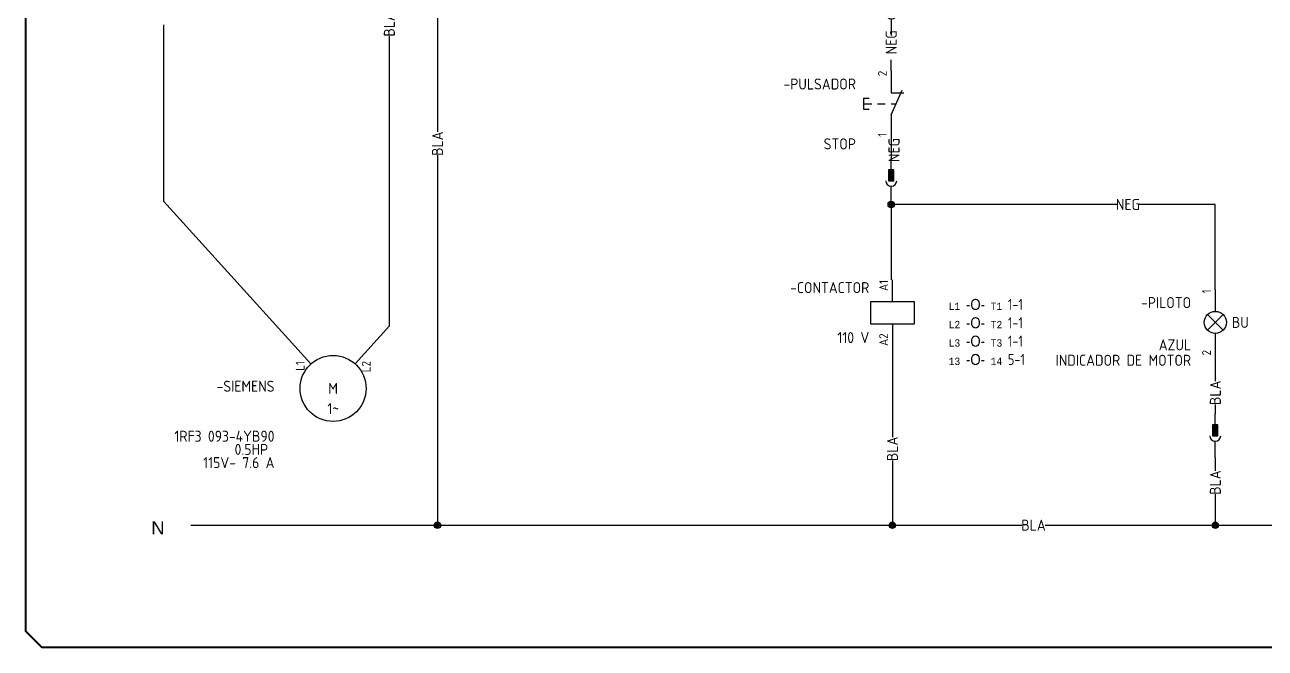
# Model space of a CAD drawing. Header units: inches. Extents: x 1 to 983, y 1 to 650.
# Drawn here: x 1 to 564, y 1 to 284 of the extents above; entities that cross this region are included whole.
import ezdxf
from ezdxf.enums import TextEntityAlignment as Align

# ---------------------------------------------------------------- set-up
doc = ezdxf.new("R2010")
doc.units = ezdxf.units.IN
doc.header["$MEASUREMENT"] = 0
for name, color, linetype in [('DESC', 150, 'Continuous'), ('LOC', 8, 'Continuous'), ('MISC', 7, 'Continuous'), ('SYMS', 7, 'Continuous'), ('TAGS', 150, 'Continuous'), ('TERMS', 123, 'Continuous'), ('TITLE', 7, 'Continuous'), ('WHT_12_THHN', 7, 'Continuous'), ('XREF', 7, 'Continuous')]:
    doc.layers.add(name, color=color, linetype=linetype)
doc.styles.get("Standard").update_dxf_attribs({"font": 'arial.ttf'})
doc.styles.add('WD_IEC', font='ISOCP2.shx', dxfattribs={"width": 0.9, "height": 4})

# ---------------------------------------------------------------- blocks, each defined once
blk = doc.blocks.new('NO_NUM_acade_title')
at = {"layer": 'TITLE', "const_width": 0.0312}
blk.add_lwpolyline([(30.594, 0.281), (30.594, 22.177), (30.344, 22.427), (0.281, 22.427), (0.031, 22.177), (0.031, 0.281), (0.281, 0.031), (30.344, 0.031)], close=True, dxfattribs=at)
blk = doc.blocks.new('VMS1')
for p, q in [((0, 2.5), (0, 7.5)), ((0, -2.5), (0, -7.5))]:
    blk.add_line(p, q)
blk.add_lwpolyline([(-5, 2.5), (-5, -2.5), (5, -2.5), (5, 2.5)], close=True)
at = {"style": 'WD_IEC'}
for tag, p in [('INST', (-5.25, 10.5)), ('LOC', (-5.25, 7.5)), ('TAG1', (-5.25, 4.5)), ('DESC1', (-5.25, -6.85)), ('DESC2', (-5.25, -9.85)), ('DESC3', (-5.25, -12.85))]:
    blk.add_attdef(tag, text='', height=2.5, dxfattribs=at).set_placement(p, align=Align.RIGHT)
blk.add_attdef('TERM01', text='', height=2, rotation=90, dxfattribs=at).set_placement((-1, 7.5), align=Align.RIGHT)
at = {"style": 'WD_IEC', "flags": 1}
for tag, p, height in [('X2TERM01', (0, 7.5), 0.32), ('X4LINK', (-5, 0), 0.32), ('X1LINK', (5, 0), 0.32), ('ASSYCODE', (1, -4), 1), ('FAMILY', (1, -5.5), 1), ('X8TERM02', (0, -7.5), 0.32), ('CATDESC', (1, -7), 1)]:
    blk.add_attdef(tag, p, '', height=height, dxfattribs=at)
at = {"style": 'WD_IEC', "flags": 9}
for tag, p in [('MFG', (-6, 1)), ('CAT', (-6, -1.5))]:
    blk.add_attdef(tag, text='', height=1.5, dxfattribs=at).set_placement(p, align=Align.RIGHT)
at = {"style": 'WD_IEC'}
blk.add_attdef('TERM02', (-1, -7.5), '', height=2, rotation=90, dxfattribs=at)
at = {"lineweight": 9, "style": 'WD_IEC'}
for tag, p in [('NO', (-5.5, -16.5)), ('NC', (-5.5, -19.5))]:
    blk.add_attdef(tag, text='', height=2.5, dxfattribs=at).set_placement(p, align=Align.TOP_RIGHT)
for tag, p in [('XREFNO', (-4, -16.5)), ('XREFNC', (-4, -19.5))]:
    blk.add_attdef(tag, text='', height=2.5, dxfattribs=at).set_placement(p, align=Align.TOP_LEFT)
blk = doc.blocks.new('VPB12')
for p, q in [((0, 7.5), (0, 2.5)), ((0, -2.5), (2.5, 3.12)), ((-6.25, 1.25), (-6.25, -1.25)), ((-6.25, 1.25), (-5, 1.25)), ((-6.25, 0), (-4.38, 0)), ((-3.12, 0), (-1.39, 0)), ((0, 2.5), (2.87, 2.5)), ((0, 0), (1.11, 0)), ((-6.25, -1.25), (-5, -1.25)), ((0, -2.5), (0, -7.5))]:
    blk.add_line(p, q)
at = {"style": 'WD_IEC'}
for tag, p in [('INST', (-8, 10.25)), ('LOC', (-8, 6.75)), ('TAG1', (-8, 3.25)), ('DESC1', (-8, -10.35)), ('DESC2', (-8, -13.85)), ('DESC3', (-8, -17.35))]:
    blk.add_attdef(tag, text='', height=2.5, dxfattribs=at).set_placement(p, align=Align.RIGHT)
blk.add_attdef('TERM01', text='', height=2, rotation=90, dxfattribs=at).set_placement((-1, 7.5), align=Align.RIGHT)
at = {"style": 'WD_IEC', "flags": 1}
for tag, p, height in [('X2TERM01', (0, 7.5), 0.32), ('CONTACT', (0.5, 4.5), 1), ('COMMON', (1.75, 3.25), 1), ('X1LINK', (1.5, 0), 0.32), ('ASSYCODE', (1, -4), 1), ('FAMILY', (1, -5.5), 1), ('X8TERM02', (0, -7.5), 0.32), ('CATDESC', (1, -7), 1)]:
    blk.add_attdef(tag, p, '', height=height, dxfattribs=at)
at = {"style": 'WD_IEC', "flags": 9}
for tag, p in [('MFG', (-8.5, -0.25)), ('CAT', (-8.5, -2.75))]:
    blk.add_attdef(tag, text='', height=1.5, dxfattribs=at).set_placement(p, align=Align.RIGHT)
at = {"style": 'WD_IEC'}
blk.add_attdef('TERM02', (-1, -7.5), '', height=2, rotation=90, dxfattribs=at)
at = {"lineweight": 15, "style": 'WD_IEC'}
blk.add_attdef('XREF', text='', height=2.5, dxfattribs=at).set_placement((-8, -6.35), align=Align.RIGHT)
blk = doc.blocks.new('WDDOT')
for radius in [0.72, 0.449, 0.223]:
    blk.add_circle((0, 0), radius)
blk = doc.blocks.new('VLT1B')
for p, q in [((0, 7.5), (0, 2.5)), ((-1.77, -1.77), (1.77, 1.77)), ((1.77, -1.77), (-1.77, 1.77)), ((0, -2.5), (0, -7.5))]:
    blk.add_line(p, q)
blk.add_circle((0, 0), 2.5)
at = {"style": 'WD_IEC'}
for tag, p in [('INST', (-5.5, 10.25)), ('LOC', (-5.5, 6.75)), ('TAG1', (-5.5, 3.25)), ('DESC1', (-5.5, -6.35)), ('DESC2', (-5.5, -9.85)), ('DESC3', (-5.5, -13.35))]:
    blk.add_attdef(tag, text='', height=2.5, dxfattribs=at).set_placement(p, align=Align.RIGHT)
blk.add_attdef('TERM01', text='', height=2, rotation=90, dxfattribs=at).set_placement((-1, 7.5), align=Align.RIGHT)
at = {"style": 'WD_IEC', "flags": 1}
for tag, p, height in [('X2TERM01', (0, 7.5), 0.32), ('X4LINK', (-3, 0), 0.32), ('X1LINK', (3, 0), 0.32), ('ASSYCODE', (1, -4), 1), ('FAMILY', (1, -5.5), 1), ('X8TERM02', (0, -7.5), 0.32), ('CATDESC', (1, -7), 1)]:
    blk.add_attdef(tag, p, '', height=height, dxfattribs=at)
at = {"style": 'WD_IEC', "flags": 9}
for tag, p in [('MFG', (-6, -0.25)), ('CAT', (-6, -2.75))]:
    blk.add_attdef(tag, text='', height=1.5, dxfattribs=at).set_placement(p, align=Align.RIGHT)
at = {"style": 'WD_IEC'}
blk.add_attdef('TERM02', (-1, -7.5), '', height=2, rotation=90, dxfattribs=at)
at = {"lineweight": 13, "style": 'WD_IEC'}
blk.add_attdef('COLOR', text='', height=2.5, dxfattribs=at).set_placement((3.75, 0), align=Align.MIDDLE_LEFT)
at = {"lineweight": 15, "style": 'WD_IEC'}
for tag, p in [('XREF', (-5.5, -18)), ('WDTAGALT', (-5.5, -21.5))]:
    blk.add_attdef(tag, text='', height=2.5, dxfattribs=at).set_placement(p, align=Align.RIGHT)
blk = doc.blocks.new('VMO1M9')
blk.add_circle((0, 0), 7.5)
at = {"style": 'WD_IEC'}
for tag, p in [('INST', (-13.29, 5.25)), ('LOC', (-13.29, 2.25)), ('TAG1', (-13.29, -0.75)), ('RATING1', (-13.29, -4.8)), ('DESC1', (-13.29, -12.1)), ('DESC2', (-13.29, -15.1)), ('DESC3', (-13.29, -18.1))]:
    blk.add_attdef(tag, text='', height=2.5, dxfattribs=at).set_placement(p, align=Align.RIGHT)
for tag, p in [('TERM01', (-6.47, 6.21)), ('TERM02', (8.52, 6.21))]:
    blk.add_attdef(tag, text='', height=2, rotation=90, dxfattribs=at).set_placement(p, align=Align.RIGHT)
at = {"style": 'WD_IEC', "flags": 1}
for tag, p, height in [('X0TERM01', (-5.03, 5.56), 0.32), ('X0TERM02', (5.02, 5.58), 0.32), ('MFG', (7.54, 6.5), 1.5), ('CAT', (7.54, 4), 1.5), ('X4LINK', (-7.55, -0.02), 0.32), ('X1LINK', (7.45, -0.02), 0.32), ('ASSYCODE', (7.65, -4), 1), ('FAMILY', (7.65, -5.5), 1), ('CATDESC', (7.65, -7), 1)]:
    blk.add_attdef(tag, p, '', height=height, dxfattribs=at)
at = {"style": 'WD_IEC'}
for tag, p in [('M', (0, 0)), ('1~', (0.04, -4.59))]:
    blk.add_attdef(tag, text='', height=2.5, dxfattribs=at).set_placement(p, align=Align.MIDDLE)
at = {"lineweight": 15, "style": 'WD_IEC'}
blk.add_attdef('XREF', text='', height=2.5, dxfattribs=at).set_placement((-13.29, -9.1), align=Align.RIGHT)
at = {"style": 'WD_IEC', "width": 0.9}
blk.add_attdef('WDTAGALT', text='', height=2.5, dxfattribs=at).set_placement((-13.29, -21.1), align=Align.RIGHT)
blk = doc.blocks.new('VC01PJ')
for p, q in [((0, 2.5), (0, 5)), ((0, -5), (0, -1.25))]:
    blk.add_line(p, q)
blk.add_lwpolyline([(-0.63, 0), (0.62, 0), (0.62, 2.5), (-0.63, 2.5)], close=True)
blk.add_arc((0, 0), 1.25, 180, 0)
blk.add_solid([(-0.63, 2.5), (-0.63, 0), (0.62, 2.5), (0.62, 0)])
at = {"style": 'WD_IEC'}
for tag, p in [('INST', (-5.25, 8)), ('LOC', (-5.25, 5)), ('TAG1', (-5.25, 2)), ('DESC1', (-5.25, -5.6)), ('DESC2', (-5.25, -8.6)), ('DESC3', (-5.25, -11.6))]:
    blk.add_attdef(tag, text='', height=2.5, dxfattribs=at).set_placement(p, align=Align.RIGHT)
blk.add_attdef('TERM02', text='', height=2, rotation=90, dxfattribs=at).set_placement((-1, 5), align=Align.RIGHT)
at = {"style": 'WD_IEC', "flags": 1}
for tag, p, height in [('X2TERM02', (0, 5), 0.32), ('X2TERMDESC02', (0, 4.48), 0.32), ('MFG', (2.75, 4), 1.5), ('CAT', (2.75, 1.5), 1.5), ('X4LINK', (-1.25, 1.25), 0.32), ('X1LINK', (1.25, 1.25), 0.32), ('ASSYCODE', (2.75, -2.75), 1), ('X8TERM01', (0, -5), 0.32), ('X8TERMDESC01', (0, -5.52), 0.32), ('FAMILY', (2.75, -4.25), 1), ('CATDESC', (2.75, -5.75), 1)]:
    blk.add_attdef(tag, p, '', height=height, dxfattribs=at)
at = {"style": 'WD_IEC'}
blk.add_attdef('TERM01', (-1, -5), '', height=2, rotation=90, dxfattribs=at)
blk = doc.blocks.new('VC02PJ')
for p, q in [((0, 2.5), (0, 5)), ((0, -5), (0, -1.25))]:
    blk.add_line(p, q)
blk.add_lwpolyline([(-0.63, 0), (0.62, 0), (0.62, 2.5), (-0.63, 2.5)], close=True)
blk.add_arc((0, 0), 1.25, 180, 0)
blk.add_solid([(-0.63, 2.5), (-0.63, 0), (0.62, 2.5), (0.62, 0)])
at = {"style": 'WD_IEC'}
for tag, p in [('INST', (-5.25, 8)), ('LOC', (-5.25, 5)), ('TAG2', (-5.25, 2)), ('DESC1', (-5.25, -5.6)), ('DESC2', (-5.25, -8.6)), ('DESC3', (-5.25, -11.6))]:
    blk.add_attdef(tag, text='', height=2.5, dxfattribs=at).set_placement(p, align=Align.RIGHT)
blk.add_attdef('TERM02', text='', height=2, rotation=90, dxfattribs=at).set_placement((-1, 5), align=Align.RIGHT)
at = {"style": 'WD_IEC', "flags": 1}
for tag, p, height in [('X2TERM02', (0, 5), 0.32), ('X2TERMDESC02', (0, 4.48), 0.32), ('X4LINK', (-1.25, 1.25), 0.32), ('X1LINK', (1.25, 1.25), 0.32), ('X8TERM01', (0, -5), 0.32), ('X8TERMDESC01', (0, -5.52), 0.32), ('FAMILY', (2.75, -4.25), 1)]:
    blk.add_attdef(tag, p, '', height=height, dxfattribs=at)
at = {"style": 'WD_IEC'}
blk.add_attdef('TERM01', (-1, -5), '', height=2, rotation=90, dxfattribs=at)
blk = doc.blocks.new('HT0_LGENERIC')
at = {"style": 'WD_IEC'}
blk.add_attdef('COLOR', text='', height=2.5, dxfattribs=at).set_placement((0, 0), align=Align.MIDDLE_CENTER)
for tag, p in [('X4_TINY_DOT_DONT_REMOVE', (-2.5, 0)), ('X1_TINY_DOT_DONT_REMOVE', (2.5, 0))]:
    blk.add_attdef(tag, p, '', height=0.002, dxfattribs=at)
at = {"style": 'WD_IEC', "flags": 1}
for tag, p in [('X4TERM01', (-2.5, 0)), ('X1TERM01', (2.5, 0))]:
    blk.add_attdef(tag, p, '', height=0.2, dxfattribs=at)
blk = doc.blocks.new('VT0_LGENERIC')
at = {"style": 'WD_IEC'}
blk.add_attdef('COLOR', text='', height=2.5, rotation=90, dxfattribs=at).set_placement((0, 0), align=Align.MIDDLE_CENTER)
at = {"style": 'WD_IEC', "flags": 1}
for tag, p in [('X2TERM01', (0, 4)), ('X8TERM01', (0, -4))]:
    blk.add_attdef(tag, p, '', height=0.16, rotation=90, dxfattribs=at)
at = {"style": 'WD_IEC'}
for tag, p in [('X2_TINY_DOT_DONT_REMOVE', (0, 4)), ('X8_TINY_DOT_DONT_REMOVE', (0, -4))]:
    blk.add_attdef(tag, p, '', height=0.0001, rotation=90, dxfattribs=at)

msp = doc.modelspace()

# ---------------------------------------------------------------- linework, layer by layer
at = {"layer": 'WHT_12_THHN'}
for p, q in [((188.4, 500.17), (188.4, 235.16)), ((64.21, 203.62), (64.21, 283.86)), ((166.55, 147.06), (166.55, 278.76)), ((394.38, 262.96), (394.38, 267.9)), ((394.38, 232.96), (394.38, 223.03)), ((188.4, 224.57), (188.4, 56.5)), ((130.95, 129.78), (64.21, 203.62)), ((394.38, 203.03), (394.38, 167.96)), ((496.81, 202.23), (394.38, 202.23)), ((541.53, 202.23), (506.9, 202.23)), ((541.53, 163.65), (541.53, 202.23)), ((151.04, 129.81), (166.55, 147.06)), ((394.93, 137.96), (394.93, 96.48)), ((541.53, 133.65), (541.53, 121.97)), ((541.53, 111.38), (541.53, 107.16)), ((394.93, 85.89), (394.93, 56.5)), ((541.53, 87.16), (541.53, 81.19)), ((541.53, 70.6), (541.53, 58.4)), ((76.5, 56.5), (453.69, 56.5)), ((464.28, 56.5), (840.64, 56.5)), ((541.53, 58.4), (541.53, 56.5))]:
    msp.add_line(p, q, dxfattribs=at)

# ---------------------------------------------------------------- block references
at = {"layer": 'LOC', "color": 7, "xscale": 28.93527259246057, "yscale": 28.93527259246057, "zscale": 28.93527259246057}
msp.add_blockref('NO_NUM_acade_title', (0.61, 0.18), dxfattribs=at)
at = {"layer": 'SYMS'}
ref = msp.add_blockref('VC01PJ', (394.51, 289.02), dxfattribs=dict(at, xscale=2, yscale=2, zscale=2))
ref.add_attrib('TAG1', '-J2', dxfattribs={"layer": 'TAGS', "height": 5, "style": 'WD_IEC'}).set_placement((384.01, 293.02), align=Align.RIGHT)
ref = msp.add_blockref('VT0_LGENERIC', (166.55, 284.06), dxfattribs=dict(at, xscale=2, yscale=2, zscale=2))
ref.add_attrib('X8_TINY_DOT_DONT_REMOVE', '.', (166.55, 278.76), dxfattribs={"layer": 'MISC', "height": 0.0002, "rotation": 90, "style": 'WD_IEC'})
ref.add_attrib('X2_TINY_DOT_DONT_REMOVE', '.', (166.55, 289.35), dxfattribs={"layer": 'MISC', "height": 0.0002, "rotation": 90, "style": 'WD_IEC'})
ref.add_attrib('COLOR', 'BLA', dxfattribs={"layer": 'MISC', "height": 5, "rotation": 90, "style": 'WD_IEC'}).set_placement((166.55, 284.06), align=Align.MIDDLE_CENTER)
ref = msp.add_blockref('VT0_LGENERIC', (394.38, 275.9), dxfattribs=dict(at, xscale=2, yscale=2, zscale=2))
ref.add_attrib('X8_TINY_DOT_DONT_REMOVE', '.', (394.38, 270.86), dxfattribs={"layer": 'MISC', "height": 0.0002, "rotation": 90, "style": 'WD_IEC'})
ref.add_attrib('X2_TINY_DOT_DONT_REMOVE', '.', (394.38, 280.95), dxfattribs={"layer": 'MISC', "height": 0.0002, "rotation": 90, "style": 'WD_IEC'})
ref.add_attrib('COLOR', 'NEG', dxfattribs={"layer": 'MISC', "height": 5, "rotation": 90, "style": 'WD_IEC'}).set_placement((394.38, 275.9), align=Align.MIDDLE_CENTER)
ref = msp.add_blockref('VPB12', (394.38, 247.96), dxfattribs=dict(at, xscale=2, yscale=2, zscale=2))
ref.add_attrib('TERM02', '1', (392.38, 232.96), dxfattribs={"layer": 'TERMS', "height": 4, "rotation": 90, "style": 'WD_IEC'})
ref.add_attrib('TERM01', '2', dxfattribs={"layer": 'TERMS', "height": 4, "rotation": 90, "style": 'WD_IEC'}).set_placement((392.38, 262.96), align=Align.RIGHT)
ref.add_attrib('DESC1', 'STOP', dxfattribs={"layer": 'DESC', "height": 5, "style": 'WD_IEC'}).set_placement((378.38, 227.26), align=Align.RIGHT)
ref.add_attrib('TAG1', '-PULSADOR', dxfattribs={"layer": 'TAGS', "height": 5, "style": 'WD_IEC'}).set_placement((378.38, 254.46), align=Align.RIGHT)
ref = msp.add_blockref('VT0_LGENERIC', (188.43, 229.86), dxfattribs=dict(at, xscale=2, yscale=2, zscale=2))
ref.add_attrib('X8_TINY_DOT_DONT_REMOVE', '.', (188.43, 224.57), dxfattribs={"layer": 'MISC', "height": 0.0002, "rotation": 90, "style": 'WD_IEC'})
ref.add_attrib('X2_TINY_DOT_DONT_REMOVE', '.', (188.43, 235.16), dxfattribs={"layer": 'MISC', "height": 0.0002, "rotation": 90, "style": 'WD_IEC'})
ref.add_attrib('COLOR', 'BLA', dxfattribs={"layer": 'MISC', "height": 5, "rotation": 90, "style": 'WD_IEC'}).set_placement((188.43, 229.86), align=Align.MIDDLE_CENTER)
ref = msp.add_blockref('VT0_LGENERIC', (395.67, 226.96), dxfattribs=dict(at, xscale=2, yscale=2, zscale=2))
ref.add_attrib('X8_TINY_DOT_DONT_REMOVE', '.', (395.67, 221.91), dxfattribs={"layer": 'MISC', "height": 0.0002, "rotation": 90, "style": 'WD_IEC'})
ref.add_attrib('X2_TINY_DOT_DONT_REMOVE', '.', (395.67, 232), dxfattribs={"layer": 'MISC', "height": 0.0002, "rotation": 90, "style": 'WD_IEC'})
ref.add_attrib('COLOR', 'NEG', dxfattribs={"layer": 'MISC', "height": 5, "rotation": 90, "style": 'WD_IEC'}).set_placement((395.67, 226.96), align=Align.MIDDLE_CENTER)
at = {"layer": 'SYMS', "xscale": 2, "yscale": 2, "zscale": 2}
for name, p in [('VC02PJ', (394.38, 213.03)), ('WDDOT', (394.38, 202.23)), ('VC02PJ', (541.47, 97.16)), ('WDDOT', (188.4, 56.5)), ('WDDOT', (394.93, 56.5)), ('WDDOT', (541.53, 56.5))]:
    msp.add_blockref(name, p, dxfattribs=at)
at = {"layer": 'SYMS'}
ref = msp.add_blockref('HT0_LGENERIC', (501.85, 202.23), dxfattribs=dict(at, xscale=2, yscale=2, zscale=2))
ref.add_attrib('X4_TINY_DOT_DONT_REMOVE', '.', (496.81, 202.23), dxfattribs={"layer": 'MISC', "height": 0.004, "style": 'WD_IEC'})
ref.add_attrib('X1_TINY_DOT_DONT_REMOVE', '.', (506.9, 202.23), dxfattribs={"layer": 'MISC', "height": 0.004, "style": 'WD_IEC'})
ref.add_attrib('COLOR', 'NEG', dxfattribs={"layer": 'MISC', "height": 5, "style": 'WD_IEC'}).set_placement((501.85, 202.23), align=Align.MIDDLE_CENTER)
ref = msp.add_blockref('VMS1', (394.93, 152.96), dxfattribs=dict(at, xscale=2, yscale=2, zscale=2))
ref.add_attrib('TERM02', 'A2', (392.93, 137.96), dxfattribs={"layer": 'TERMS', "height": 4, "rotation": 90, "style": 'WD_IEC'})
ref.add_attrib('TERM01', 'A1', dxfattribs={"layer": 'TERMS', "height": 4, "rotation": 90, "style": 'WD_IEC'}).set_placement((392.93, 167.96), align=Align.RIGHT)
ref.add_attrib('DESC1', '110 V', dxfattribs={"layer": 'DESC', "height": 5, "style": 'WD_IEC'}).set_placement((384.43, 139.26), align=Align.RIGHT)
ref.add_attrib('TAG1', '-CONTACTOR', dxfattribs={"layer": 'TAGS', "height": 5, "style": 'WD_IEC'}).set_placement((384.43, 161.96), align=Align.RIGHT)
ref = msp.add_blockref('VLT1B', (541.53, 148.65), dxfattribs=dict(at, xscale=2, yscale=2, zscale=2))
ref.add_attrib('TERM02', '2', (539.53, 133.65), dxfattribs={"layer": 'TERMS', "height": 4, "rotation": 90, "style": 'WD_IEC'})
ref.add_attrib('TERM01', '1', dxfattribs={"layer": 'TERMS', "height": 4, "rotation": 90, "style": 'WD_IEC'}).set_placement((539.53, 163.65), align=Align.RIGHT)
ref.add_attrib('DESC2', 'INDICADOR DE MOTOR', dxfattribs={"layer": 'DESC', "height": 5, "style": 'WD_IEC'}).set_placement((530.53, 128.95), align=Align.RIGHT)
ref.add_attrib('DESC1', 'AZUL', dxfattribs={"layer": 'DESC', "height": 5, "style": 'WD_IEC'}).set_placement((530.53, 135.95), align=Align.RIGHT)
ref.add_attrib('COLOR', 'BU', dxfattribs={"layer": 'MISC', "lineweight": 13, "height": 5, "style": 'WD_IEC'}).set_placement((549.03, 148.65), align=Align.MIDDLE_LEFT)
ref.add_attrib('TAG1', '-PILOTO', dxfattribs={"layer": 'TAGS', "height": 5, "style": 'WD_IEC'}).set_placement((530.53, 155.15), align=Align.RIGHT)
ref = msp.add_blockref('VMO1M9', (141.01, 118.65), dxfattribs=dict(at, xscale=2, yscale=2, zscale=2))
ref.add_attrib('M', 'M', dxfattribs={"layer": 'MISC', "height": 5, "style": 'WD_IEC'}).set_placement((141.01, 118.65), align=Align.MIDDLE)
ref.add_attrib('1~', '1~', dxfattribs={"layer": 'MISC', "height": 5, "style": 'WD_IEC'}).set_placement((141.09, 109.47), align=Align.MIDDLE)
ref.add_attrib('TERM02', 'L2', dxfattribs={"layer": 'TERMS', "height": 4, "rotation": 90, "style": 'WD_IEC'}).set_placement((158.05, 131.08), align=Align.RIGHT)
ref.add_attrib('TAG1', '-SIEMENS', dxfattribs={"layer": 'TAGS', "height": 5, "style": 'WD_IEC'}).set_placement((114.42, 117.15), align=Align.RIGHT)
ref.add_attrib('DESC1', '1RF3 093-4YB90', dxfattribs={"layer": 'DESC', "height": 5, "style": 'WD_IEC'}).set_placement((114.42, 94.44), align=Align.RIGHT)
ref.add_attrib('DESC2', '0.5HP ', dxfattribs={"layer": 'DESC', "height": 5, "style": 'WD_IEC'}).set_placement((114.42, 88.44), align=Align.RIGHT)
ref.add_attrib('DESC3', '115V- 7.6 A', dxfattribs={"layer": 'DESC', "height": 5, "style": 'WD_IEC'}).set_placement((114.42, 82.44), align=Align.RIGHT)
ref.add_attrib('TERM01', 'L1', dxfattribs={"layer": 'TERMS', "height": 4, "rotation": 90, "style": 'WD_IEC'}).set_placement((128.08, 131.08), align=Align.RIGHT)
ref = msp.add_blockref('VT0_LGENERIC', (541.53, 116.68), dxfattribs=dict(at, xscale=2, yscale=2, zscale=2))
ref.add_attrib('X8_TINY_DOT_DONT_REMOVE', '.', (541.53, 111.38), dxfattribs={"layer": 'MISC', "height": 0.0002, "rotation": 90, "style": 'WD_IEC'})
ref.add_attrib('X2_TINY_DOT_DONT_REMOVE', '.', (541.53, 121.97), dxfattribs={"layer": 'MISC', "height": 0.0002, "rotation": 90, "style": 'WD_IEC'})
ref.add_attrib('COLOR', 'BLA', dxfattribs={"layer": 'MISC', "height": 5, "rotation": 90, "style": 'WD_IEC'}).set_placement((541.53, 116.68), align=Align.MIDDLE_CENTER)
ref = msp.add_blockref('VT0_LGENERIC', (394.93, 91.19), dxfattribs=dict(at, xscale=2, yscale=2, zscale=2))
ref.add_attrib('X8_TINY_DOT_DONT_REMOVE', '.', (394.93, 85.89), dxfattribs={"layer": 'MISC', "height": 0.0002, "rotation": 90, "style": 'WD_IEC'})
ref.add_attrib('X2_TINY_DOT_DONT_REMOVE', '.', (394.93, 96.48), dxfattribs={"layer": 'MISC', "height": 0.0002, "rotation": 90, "style": 'WD_IEC'})
ref.add_attrib('COLOR', 'BLA', dxfattribs={"layer": 'MISC', "height": 5, "rotation": 90, "style": 'WD_IEC'}).set_placement((394.93, 91.19), align=Align.MIDDLE_CENTER)
ref = msp.add_blockref('VT0_LGENERIC', (541.53, 75.89), dxfattribs=dict(at, xscale=2, yscale=2, zscale=2))
ref.add_attrib('X8_TINY_DOT_DONT_REMOVE', '.', (541.53, 70.6), dxfattribs={"layer": 'MISC', "height": 0.0002, "rotation": 90, "style": 'WD_IEC'})
ref.add_attrib('X2_TINY_DOT_DONT_REMOVE', '.', (541.53, 81.19), dxfattribs={"layer": 'MISC', "height": 0.0002, "rotation": 90, "style": 'WD_IEC'})
ref.add_attrib('COLOR', 'BLA', dxfattribs={"layer": 'MISC', "height": 5, "rotation": 90, "style": 'WD_IEC'}).set_placement((541.53, 75.89), align=Align.MIDDLE_CENTER)
ref = msp.add_blockref('HT0_LGENERIC', (458.98, 56.52), dxfattribs=dict(at, xscale=2, yscale=2, zscale=2))
ref.add_attrib('X4_TINY_DOT_DONT_REMOVE', '.', (453.69, 56.52), dxfattribs={"layer": 'MISC', "height": 0.004, "style": 'WD_IEC'})
ref.add_attrib('X1_TINY_DOT_DONT_REMOVE', '.', (464.28, 56.52), dxfattribs={"layer": 'MISC', "height": 0.004, "style": 'WD_IEC'})
ref.add_attrib('COLOR', 'BLA', dxfattribs={"layer": 'MISC', "height": 5, "style": 'WD_IEC'}).set_placement((458.98, 56.52), align=Align.MIDDLE_CENTER)

# ---------------------------------------------------------------- texts
msp.add_text('N', height=6).set_placement((58.47, 52.33))
at = {"layer": 'XREF', "insert": (420.49, 159.31), "char_height": 5, "attachment_point": 1, "style": 'WD_IEC'}
msp.add_mtext('{\\Fmonotxt.shx|c0;\\H0.67x;L1 }{\\Facaderef.shx|c0;-O-} {\\Fmonotxt.shx|c0;\\H0.67x;T1} 1-1\\P{\\Fmonotxt.shx|c0;\\H0.67x;L2 }{\\Facaderef.shx|c0;-O-} {\\Fmonotxt.shx|c0;\\H0.67x;T2} 1-1\\P{\\Fmonotxt.shx|c0;\\H0.67x;L3 }{\\Facaderef.shx|c0;-O-} {\\Fmonotxt.shx|c0;\\H0.67x;T3} 1-1\\P{\\Fmonotxt.shx|c0;\\H0.67x;13 }{\\Facaderef.shx|c0;-O-} {\\Fmonotxt.shx|c0;\\H0.67x;14} 5-1', dxfattribs=at)

doc.saveas('drawing.dxf')
